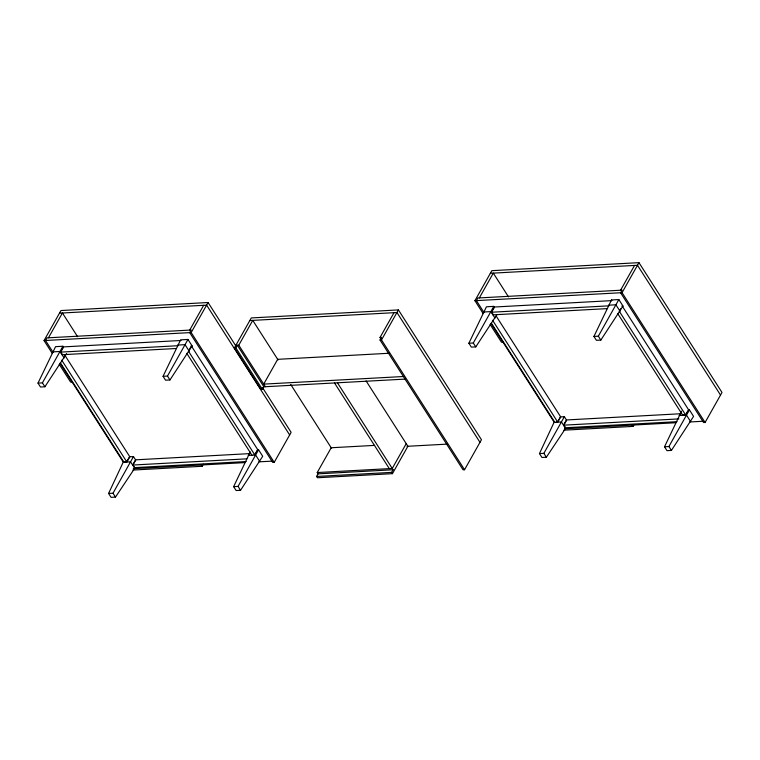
<?xml version="1.0" encoding="UTF-8"?>
<svg xmlns="http://www.w3.org/2000/svg" width="760" height="760" viewBox="0 0 760 760"><rect width="100%" height="100%" fill="white"/><g stroke="black" fill="none" stroke-linecap="round" stroke-linejoin="round"><path stroke-width="1.14" d="M66.576 353.618L44.907 386.764L40.489 387.011L38 383.116L55.556 346.655L62.909 346.256L63.498 347.159L61.285 351.082M163.058 376.305L180.614 339.844L187.967 339.445L192.118 345.933L169.964 379.952L165.547 380.199L163.058 376.305L167.475 376.058L187.967 339.445M108.585 493.449L112.993 493.211L130.549 461.814L134.7 468.302L115.482 497.106L111.074 497.344L108.585 493.449L123.196 462.213L130.549 461.814L133.494 456.589L135.736 460.094L133.532 464.008M255.863 452.77L257.526 449.834L258.552 449.777L262.703 456.266L240.54 490.295L236.132 490.532L233.643 486.637L250.211 451.915M496.954 314.611L475.779 346.892L471.361 347.13L468.873 343.244L486.428 306.784L493.781 306.375L494.37 307.287L492.157 311.201A1.472 0.883 86.9 0 0 492.081 312.987M593.931 336.423L611.486 299.972L618.839 299.563L622.991 306.062L600.837 340.081L596.419 340.319L593.931 336.423L598.348 336.186L618.839 299.563M539.457 453.577L543.865 453.33L561.422 421.933L565.573 428.421L546.355 457.226L541.947 457.472L539.457 453.577L554.068 422.332L561.422 421.933L564.366 416.717L566.608 420.223L564.404 424.137A1.472 0.883 86.9 0 0 564.271 425.742A1.472 0.883 86.9 0 0 565.117 426.645M688.399 409.963L689.424 409.906L693.576 416.394L671.413 450.414L667.005 450.661L664.515 446.766L681.577 411.169M38 383.116L42.417 382.878L62.909 346.256M233.643 486.637L238.051 486.4L258.552 449.777M468.873 343.244L473.29 342.998L493.781 306.375M664.515 446.766L668.923 446.519L689.424 409.906M52.269 353.419L44.051 340.565L60.962 310.545L208.088 302.527L236.198 346.465M48.459 337.791L62.434 312.997L77.615 336.727M189.706 330.096L203.68 305.301M44.051 340.565L191.178 332.548L208.088 302.527M189.42 349.457L191.387 345.971L257.82 449.815L254.876 455.041L188.442 351.196M127.319 460.721L129.523 456.808L133.494 456.589M405.422 379.088L263.891 386.802L262.418 389.415L260.946 389.49L234.374 347.956L251.284 317.937L398.411 309.918L481.45 439.726L464.541 469.747L463.068 469.822L380.028 340.024L381.501 337.411L380.028 337.488L381.301 339.483M234.374 347.956L235.847 347.871L237.32 345.258L238.782 345.183L252.757 320.378L278.065 359.945M132.943 470.05L202.122 466.288L203.262 464.255M53.162 352.44L45.514 340.49L46.987 337.877L191.178 330.02L189.706 332.633L272.735 462.441L274.208 462.355L291.127 432.335L262.38 387.401M380.028 337.488L394.003 312.692M380.028 340.024L381.501 339.938L398.411 309.918M337.449 382.793L393.081 469.765L318.05 473.851L317.224 472.549L331.198 447.754L374.575 445.388M366.082 380.902L407.892 446.262L392.445 473.67L317.414 477.755L316.578 476.463L318.05 473.851M483.141 313.548L474.924 300.694L491.834 270.674L638.961 262.656L722 392.464L705.081 422.484L703.617 422.56L620.578 292.762L622.05 290.149L477.859 297.996L476.397 300.608L484.034 312.569M479.332 297.92L493.306 273.125L508.487 296.856M406.229 443.669L392.255 468.464L317.224 472.549M316.578 476.463L391.618 472.378L393.081 469.765M620.578 290.225L634.553 265.43M474.924 300.694L622.05 292.676L638.961 262.656M619.808 310.45L620.787 308.712M563.815 430.179L632.994 426.408L634.135 424.384M687.838 410.941L686.185 413.877A1.472 0.807 -32.6 0 1 685.995 414.143M490.361 273.277L637.488 265.269L720.528 395.077M59.489 313.158L206.615 305.14L289.655 434.948M249.822 320.54L396.948 312.531L479.978 442.339M483.483 311.999L490.846 311.6L494.997 318.088M621.965 306.118L622.991 306.062M492.917 314.849L607.088 308.626M181.032 340.49L63.327 346.902L60.382 352.127L178.087 345.714L177.669 345.069L185.031 344.66L189.183 351.158M52.611 351.88L59.974 351.471L64.125 357.969M191.093 345.99L192.118 345.933M62.044 354.72L176.215 348.498M502.968 342.152L501.495 342.228L490.105 324.425M389.49 353.238L277.675 359.328L263.701 384.123L403.759 376.494M72.096 382.023L70.623 382.099L59.233 364.297M564.366 416.717L560.395 416.936L558.192 420.85A1.472 0.807 -32.6 0 1 556.747 421.904M680.608 413.744L566.447 419.957L563.502 425.182L678.851 418.902M679.126 415.52L686.48 415.122L690.631 421.61M565.164 427.776L676.98 421.686M564.509 428.801L675.602 422.75M689.785 421.971L702.781 421.268M249.736 453.615L135.565 459.838L132.63 465.053L246.8 458.84M407.008 446.31L447.022 444.134M248.254 455.401L255.607 455.002L259.758 461.491M134.292 467.647L246.107 461.558M133.285 468.692L244.73 462.622M258.913 461.852L271.909 461.139M622.05 292.676L705.081 422.484M622.26 306.099L688.693 409.944L685.748 415.159L619.314 311.315M620.056 311.277L615.904 304.788L608.542 305.188L608.959 305.843L491.255 312.246L494.2 307.03L611.904 300.618L611.486 299.972M617.652 313.481L682.803 415.321M598.348 336.186L600.837 340.081M668.923 446.519L671.413 450.414M632.158 425.115L632.994 426.408M496.175 316.065L560.69 416.917L557.745 422.132L492.594 320.292M491.568 323.447L554.8 422.294M490.941 323.361L554.135 422.142M473.29 342.998L475.779 346.892M543.865 453.33L546.355 457.226M381.501 339.938L464.541 469.747M334.505 382.954L389.31 468.625M391.618 472.378L392.445 473.67M290.7 384.446L331.578 448.352M238.782 345.183L265.354 386.716M237.32 345.258L263.891 386.802M235.847 347.871L262.418 389.415M191.178 332.548L274.208 462.355M186.78 353.352L251.93 455.202M167.475 376.058L169.964 379.952M238.051 486.4L240.54 490.295M201.286 464.987L202.122 466.288M64.666 354.939L129.817 456.788L126.873 462.013L61.721 360.164M60.695 363.318L123.927 462.175M60.068 363.233L123.262 462.023M42.417 382.878L44.907 386.764M112.993 493.211L115.482 497.106M62.006 353.59A1.472 0.883 86.9 0 1 61.361 353.162M61.209 352.858A1.472 0.883 86.9 0 1 61.161 351.386M255.312 453.748A1.472 0.807 -32.6 0 1 254.22 454.689M127.12 460.997A1.472 0.807 -32.6 0 1 126.549 461.481M126.217 461.662A1.472 0.807 -32.6 0 1 125.039 461.719M134.244 466.516A1.472 0.883 86.9 0 1 133.399 464.312M492.879 313.719A1.472 0.883 86.9 0 1 492.433 313.519M685.425 414.627A1.472 0.807 -32.6 0 1 683.696 414.513"/></g></svg>
